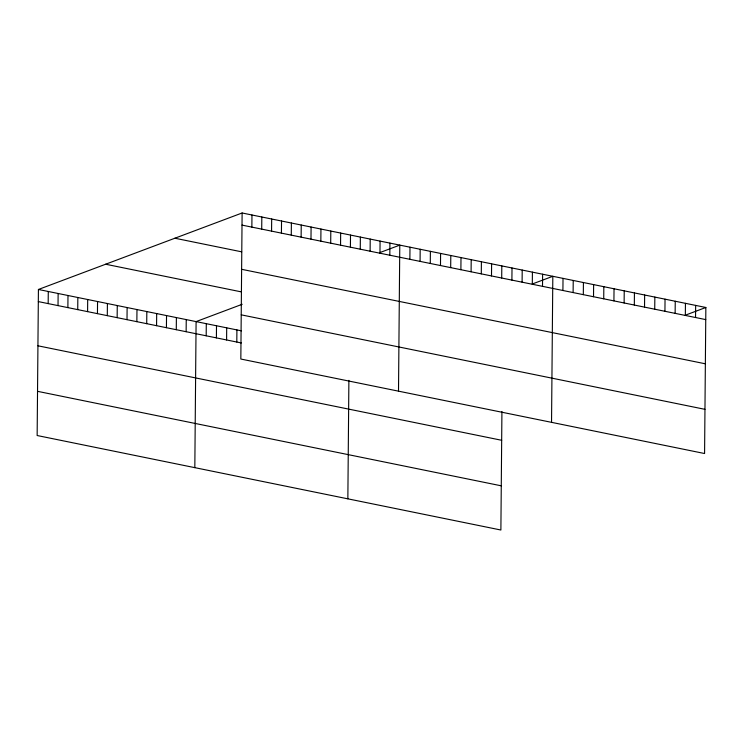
<?xml version="1.0" encoding="UTF-8"?>
<svg xmlns="http://www.w3.org/2000/svg" width="743" height="743" viewBox="0 0 743 743"><rect width="100%" height="100%" fill="white"/><g stroke="black" fill="none" stroke-linecap="round" stroke-linejoin="round"><path stroke-width="1.11" d="M242.116 212.981L240.834 359.036L704.578 453.527L705.85 307.481L242.116 212.981L38.422 289.473L37.15 435.519L500.884 530.019L501.924 411.557M48.174 303.599L48.276 291.479M58.028 305.605L58.13 293.485M67.882 307.611L67.984 295.491M77.736 309.627L77.839 297.506M87.59 311.633L87.693 299.513M97.444 313.639L97.556 301.519M107.298 315.645L107.41 303.525M117.153 317.651L117.264 305.531M127.007 319.666L127.118 307.546M136.861 321.673L136.972 309.552M146.715 323.679L146.826 311.558M156.569 325.685L156.68 313.565M166.423 327.691L166.534 315.571M176.277 329.706L176.388 317.586M186.14 331.712L186.242 319.592M194.824 467.653L196.096 321.598L242.19 304.286M206.192 335.799L206.294 323.679M216.399 337.879L216.501 325.759M226.596 339.96L226.699 327.83M236.803 342.031L236.906 329.911M251.858 227.117L251.97 214.996M261.712 229.123L261.824 217.002M271.566 231.129L271.678 219.009M281.421 233.135L281.532 221.015M291.275 235.141L291.386 223.021M301.129 237.156L301.24 225.036M310.983 239.162L311.094 227.042M320.837 241.169L320.948 229.048M330.7 243.175L330.802 231.054M340.554 245.181L340.656 233.061M347.854 498.832L348.885 380.37M350.408 247.196L350.51 235.076M360.262 249.202L360.364 237.082M370.116 251.208L370.218 239.088M379.97 253.214L380.072 241.094M389.824 255.22L389.926 243.1M398.508 391.162L399.78 245.116L379.617 252.685M409.876 259.316L409.987 247.187M420.083 261.387L420.185 249.267M430.281 263.468L430.392 251.348M440.488 265.548L440.59 253.428M450.685 267.629L450.797 255.508M460.892 269.709L460.994 257.589M471.09 271.789L471.201 259.66M481.297 273.861L481.399 261.74M491.495 275.941L491.606 263.821M501.701 278.021L501.804 265.901M511.899 280.102L512.011 267.982M522.106 282.182L522.208 270.062M532.304 284.263L532.415 272.133M542.511 286.334L542.613 274.213M551.538 422.349L552.82 276.294L532.647 283.863M562.915 290.494L563.018 278.374M573.113 292.575L573.225 280.455M583.32 294.655L583.422 282.535M593.518 296.736L593.629 284.606M603.725 298.807L603.827 286.687M613.922 300.887L614.034 288.767M624.129 302.968L624.231 290.847M634.327 305.048L634.438 292.928M644.534 307.128L644.636 295.008M654.732 309.209L654.843 297.079M664.939 311.28L665.041 299.16M675.136 313.36L675.248 301.24M685.343 315.441L685.445 303.32M695.541 317.521L695.652 305.401M685.687 315.051L705.85 307.481M242.004 225.101L705.748 319.601M174.893 238.224L241.689 251.831M241.624 269.3L705.358 363.801M105.645 264.229L241.41 291.897M241.224 314.837L704.958 409.337M38.422 289.473L241.438 330.839M38.32 301.593L241.336 342.96M37.93 345.792L501.674 440.283M37.54 391.329L501.274 485.82"/></g></svg>
